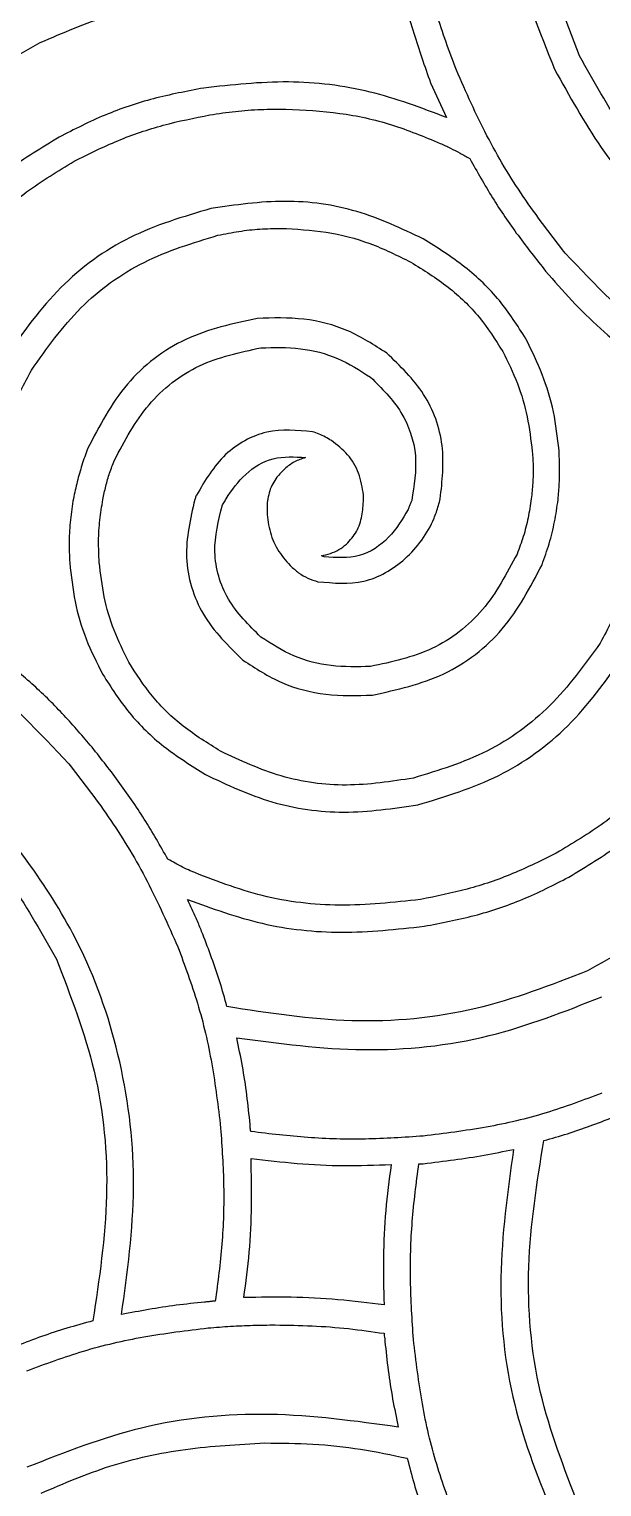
# Model space of a CAD drawing. Extents: x 0 to 371, y 0 to 260.
# Drawn here: x 284.28 to 301.25, y 165.5 to 208.7 of the extents above; entities that cross this region are included whole.
import ezdxf

# ---------------------------------------------------------------- set-up
doc = ezdxf.new("R2010")
doc.units = 0
doc.layers.add('Layer_1', color=7, linetype='CONTINUOUS')

msp = doc.modelspace()

# ---------------------------------------------------------------- linework, layer by layer
at = {"layer": 'Layer_1', "color": 7}
for points in [[(296.174685, 207.115729), (296.650618, 206.083751)], [(294.19031, 194.759894), (294.19031, 194.892186)], [(295.830515, 175.074791), (295.962807, 175.074791)]]:
    msp.add_lwpolyline(points, dxfattribs=at)
for points in [[(291.890711, 206.334899)], [(291.741354, 202.798679)], [(298.634993, 175.498021)], [(290.856666, 175.233438)], [(291.574957, 170.295755)], [(291.26386, 166.798294)]]:
    msp.add_lwpolyline(points, close=True, dxfattribs=at)
for points, knots in [([(300.593015, 207.909479), (300.164989, 209.012167), (299.283681, 211.282603), (298.963486, 215.012699), (299.36147, 217.489219), (299.561035, 218.731041)], [0, 0, 0, 0, 3.536436, 7.281531, 11.048228, 11.048228, 11.048228, 11.048228]), ([(298.634993, 218.466457), (298.45997, 217.204332), (298.111356, 214.690401), (298.49068, 210.919131), (299.406561, 208.628098), (299.8525, 207.512604)], [0, 0, 0, 0, 3.816467, 7.60173, 11.193644, 11.193644, 11.193644, 11.193644]), ([(296.942083, 207.486249), (296.736312, 208.04073), (296.3168, 209.171171), (295.898133, 210.974899), (295.748361, 212.221066), (295.671871, 212.857497)], [0, 0, 0, 0, 1.773057, 3.614801, 5.537177, 5.537177, 5.537177, 5.537177]), ([(284.612076, 208.306354), (285.282696, 208.593397), (286.657358, 209.181787), (288.901559, 209.6652), (290.451247, 209.750058), (291.237005, 209.793085)], [0, 0, 0, 0, 2.184859, 4.478604, 6.837891, 6.837891, 6.837891, 6.837891]), ([(295.459993, 209.338332), (295.531967, 209.086991), (295.674848, 208.58803), (295.91662, 207.847965), (296.088458, 207.360392), (296.174685, 207.115729)], [0, 0, 0, 0, 0.784274, 1.556936, 2.335174, 2.335174, 2.335174, 2.335174]), ([(278.791243, 203.517499), (279.32375, 204.157663), (280.397601, 205.448613), (282.379338, 207.05638), (283.864757, 207.887975), (284.612076, 208.306354)], [0, 0, 0, 0, 2.494016, 5.029417, 7.596492, 7.596492, 7.596492, 7.596492]), ([(305.381868, 202.088646), (304.742379, 202.625771), (303.455985, 203.70625), (301.842465, 205.681673), (301.011195, 207.163853), (300.593015, 207.909479)], [0, 0, 0, 0, 2.501839, 5.032693, 7.594724, 7.594724, 7.594724, 7.594724]), ([(300.169788, 202.062291), (299.744376, 202.613134), (298.890225, 203.719128), (297.804764, 205.537855), (297.231428, 206.832754), (296.942083, 207.486249)], [0, 0, 0, 0, 2.086878, 4.190078, 6.332926, 6.332926, 6.332926, 6.332926]), ([(299.8525, 207.512604), (300.291479, 206.725062), (301.162874, 205.161757), (302.861106, 203.089923), (304.210995, 201.960316), (304.879583, 201.400832)], [0, 0, 0, 0, 2.701851, 5.363294, 7.97507, 7.97507, 7.97507, 7.97507]), ([(289.454163, 206.957082), (288.955803, 206.861974), (287.961545, 206.672228), (286.517017, 206.190173), (285.617641, 205.731249), (285.168125, 205.501874)], [0, 0, 0, 0, 1.521204, 3.034896, 4.547432, 4.547432, 4.547432, 4.547432]), ([(296.650618, 206.083751), (295.9044, 206.366495), (294.396867, 206.937703), (291.935131, 207.2316), (290.290263, 207.049596), (289.454163, 206.957082)], [0, 0, 0, 0, 2.388238, 4.824796, 7.34369, 7.34369, 7.34369, 7.34369]), ([(285.617705, 204.787705), (286.045089, 205.000809), (286.895765, 205.424977), (288.248444, 205.883129), (289.175598, 206.069933), (289.63916, 206.163332)], [0, 0, 0, 0, 1.431633, 2.849559, 4.267394, 4.267394, 4.267394, 4.267394]), ([(289.63916, 206.163332), (289.891406, 206.200138), (290.392139, 206.273199), (291.144316, 206.330974), (291.643075, 206.333597), (291.890711, 206.334899)], [0, 0, 0, 0, 0.764627, 1.517858, 2.260628, 2.260628, 2.260628, 2.260628]), ([(291.890711, 206.334899), (292.424291, 206.307024), (293.480315, 206.251857), (295.02681, 205.912545), (295.987985, 205.514615), (296.465621, 205.316872)], [0, 0, 0, 0, 1.601453, 3.169482, 4.718373, 4.718373, 4.718373, 4.718373]), ([(285.168125, 205.501874), (284.655528, 205.19053), (283.632148, 204.568942), (282.269671, 203.375473), (281.504553, 202.448745), (281.119788, 201.982709)], [0, 0, 0, 0, 1.797008, 3.587658, 5.399077, 5.399077, 5.399077, 5.399077]), ([(296.465621, 205.316872), (296.567269, 205.271542), (296.76737, 205.182307), (297.054659, 205.024313), (297.243926, 204.919432), (297.338958, 204.866771)], [0, 0, 0, 0, 0.333738, 0.656989, 0.982973, 0.982973, 0.982973, 0.982973]), ([(297.338958, 204.866771), (297.559173, 204.475412), (297.998927, 203.693893), (298.755908, 202.582972), (299.310917, 201.882648), (299.587916, 201.533124)], [0, 0, 0, 0, 1.34675, 2.689374, 4.027112, 4.027112, 4.027112, 4.027112]), ([(281.833951, 201.506769), (282.19187, 201.944534), (282.902484, 202.813675), (284.183616, 203.91862), (285.138878, 204.497527), (285.617705, 204.787705)], [0, 0, 0, 0, 1.694337, 3.363945, 5.041935, 5.041935, 5.041935, 5.041935]), ([(295.962807, 202.485521), (295.318933, 202.789282), (294.023285, 203.40053), (291.838656, 203.70202), (290.396152, 203.491673), (289.666041, 203.385207)], [0, 0, 0, 0, 2.127628, 4.281359, 6.488658, 6.488658, 6.488658, 6.488658]), ([(289.666041, 203.385207), (288.848923, 203.143138), (287.220759, 202.660799), (285.104083, 201.120783), (284.11035, 199.726071), (283.606977, 199.019582)], [0, 0, 0, 0, 2.544261, 5.069618, 7.661991, 7.661991, 7.661991, 7.661991]), ([(289.877391, 202.591457), (290.083995, 202.633447), (290.495165, 202.717012), (291.118844, 202.786241), (291.534452, 202.794545), (291.741354, 202.798679)], [0, 0, 0, 0, 0.632296, 1.258351, 1.878988, 1.878988, 1.878988, 1.878988]), ([(291.741354, 202.798679), (292.191149, 202.775193), (293.086315, 202.728452), (294.395384, 202.390643), (295.193695, 201.995166), (295.592285, 201.797707)], [0, 0, 0, 0, 1.349255, 2.685238, 4.017439, 4.017439, 4.017439, 4.017439]), ([(284.347493, 198.596352), (284.804572, 199.238572), (285.709389, 200.509886), (287.641655, 201.915459), (289.129318, 202.36527), (289.877391, 202.591457)], [0, 0, 0, 0, 2.355447, 4.662753, 6.996516, 6.996516, 6.996516, 6.996516]), ([(299.005515, 199.522394), (298.756726, 199.910739), (298.250282, 200.701264), (297.20705, 201.705201), (296.382812, 202.222117), (295.962807, 202.485521)], [0, 0, 0, 0, 1.380369, 2.809918, 4.295238, 4.295238, 4.295238, 4.295238]), ([(295.592285, 201.797707), (295.970115, 201.56233), (296.710569, 201.10105), (297.64618, 200.204856), (298.096936, 199.498049), (298.317705, 199.151874)], [0, 0, 0, 0, 1.333713, 2.613748, 3.842469, 3.842469, 3.842469, 3.842469]), ([(310.382599, 195.685936), (309.022098, 196.167967), (306.38841, 197.101095), (302.869435, 199.236625), (301.052054, 201.138841), (300.169788, 202.062291)], [0, 0, 0, 0, 4.325799, 8.373984, 12.193381, 12.193381, 12.193381, 12.193381]), ([(299.587916, 201.533124), (299.842433, 201.23792), (300.354657, 200.643813), (301.206702, 199.815036), (301.818703, 199.304033), (302.12781, 199.045938)], [0, 0, 0, 0, 1.168936, 2.352525, 3.560392, 3.560392, 3.560392, 3.560392]), ([(291.041663, 200.130626), (290.317419, 199.974183), (288.876869, 199.663011), (287.045386, 198.259915), (286.361599, 196.938452), (286.01458, 196.267813)], [0, 0, 0, 0, 2.205182, 4.386198, 6.633616, 6.633616, 6.633616, 6.633616]), ([(294.878121, 199.099164), (294.504362, 199.341168), (293.752484, 199.827999), (292.414712, 200.169578), (291.503565, 200.14373), (291.041663, 200.130626)], [0, 0, 0, 0, 1.329544, 2.674592, 4.057536, 4.057536, 4.057536, 4.057536]), ([(286.80833, 195.924164), (287.111299, 196.500257), (287.709211, 197.637178), (289.27967, 198.859664), (290.524089, 199.12491), (291.147602, 199.257811)], [0, 0, 0, 0, 1.939308, 3.827233, 5.723084, 5.723084, 5.723084, 5.723084]), ([(291.147602, 199.257811), (291.539463, 199.267244), (292.312121, 199.285843), (293.445256, 198.996708), (294.08422, 198.587684), (294.40166, 198.384479)], [0, 0, 0, 0, 1.173203, 2.313282, 3.438883, 3.438883, 3.438883, 3.438883]), ([(299.984791, 196.215102), (299.941035, 196.598969), (299.8537, 197.365138), (299.516285, 198.480609), (299.176251, 199.174156), (299.005515, 199.522394)], [0, 0, 0, 0, 1.157469, 2.310221, 3.472748, 3.472748, 3.472748, 3.472748]), ([(296.465621, 194.786249), (296.52394, 195.313349), (296.641699, 196.377675), (296.066168, 197.962436), (295.276842, 198.717666), (294.878121, 199.099164)], [0, 0, 0, 0, 1.577662, 3.185635, 4.827022, 4.827022, 4.827022, 4.827022]), ([(298.317705, 199.151874), (298.470923, 198.838936), (298.775791, 198.216261), (299.069453, 197.215125), (299.150531, 196.530712), (299.191041, 196.188747)], [0, 0, 0, 0, 1.04414, 2.077596, 3.109595, 3.109595, 3.109595, 3.109595]), ([(283.024576, 194.786249), (283.104238, 195.227804), (283.264226, 196.114604), (283.707015, 197.40024), (284.134059, 198.197757), (284.347493, 198.596352)], [0, 0, 0, 0, 1.344943, 2.701122, 4.056191, 4.056191, 4.056191, 4.056191]), ([(294.40166, 198.384479), (294.730173, 198.059727), (295.382959, 197.414416), (295.837786, 196.066131), (295.691506, 195.174482), (295.619166, 194.733539)], [0, 0, 0, 0, 1.374337, 2.730932, 4.058144, 4.058144, 4.058144, 4.058144]), ([(292.681868, 196.770624), (292.223864, 196.810769), (291.296635, 196.892044), (289.982875, 196.153162), (289.494087, 195.32092), (289.242285, 194.892186)], [0, 0, 0, 0, 1.356337, 2.745907, 4.222353, 4.222353, 4.222353, 4.222353]), ([(293.237916, 196.506041), (293.180638, 196.541635), (293.063235, 196.614592), (292.877527, 196.705081), (292.746119, 196.749101), (292.681868, 196.770624)], [0, 0, 0, 0, 0.202268, 0.414583, 0.617713, 0.617713, 0.617713, 0.617713]), ([(286.01458, 196.267813), (285.956257, 196.107163), (285.839341, 195.785118), (285.702723, 195.288946), (285.628474, 194.953805), (285.591352, 194.786249)], [0, 0, 0, 0, 0.512559, 1.027501, 1.54235, 1.54235, 1.54235, 1.54235]), ([(294.19031, 194.892186), (294.1549, 195.111867), (294.085579, 195.541926), (293.749486, 196.118374), (293.408645, 196.376663), (293.237916, 196.506041)], [0, 0, 0, 0, 0.664176, 1.300223, 1.93857, 1.93857, 1.93857, 1.93857]), ([(299.191041, 196.188747), (299.203493, 196.030407), (299.228227, 195.715886), (299.211937, 195.246753), (299.17997, 194.938641), (299.16416, 194.786249)], [0, 0, 0, 0, 0.476166, 0.945834, 1.405464, 1.405464, 1.405464, 1.405464]), ([(299.95791, 194.759894), (299.972127, 194.918848), (300.000697, 195.238267), (300.00553, 195.724379), (299.991761, 196.050197), (299.984791, 196.215102)], [0, 0, 0, 0, 0.478614, 0.961775, 1.45692, 1.45692, 1.45692, 1.45692]), ([(286.46416, 194.759894), (286.492482, 194.892183), (286.549139, 195.156825), (286.659551, 195.547519), (286.758816, 195.798816), (286.80833, 195.924164)], [0, 0, 0, 0, 0.405852, 0.811898, 1.216006, 1.216006, 1.216006, 1.216006]), ([(290.115621, 194.786249), (290.294389, 195.040359), (290.652545, 195.549461), (291.503063, 196.070415), (292.145218, 196.02582), (292.470519, 196.003229)], [0, 0, 0, 0, 0.929904, 1.863036, 2.821041, 2.821041, 2.821041, 2.821041]), ([(292.470519, 196.003229), (292.359351, 195.96643), (292.136907, 195.892794), (291.852973, 195.681496), (291.699679, 195.507687), (291.623535, 195.421352)], [0, 0, 0, 0, 0.349449, 0.699236, 1.044465, 1.044465, 1.044465, 1.044465]), ([(291.623535, 195.421352), (291.581275, 195.357777), (291.4964, 195.23009), (291.400259, 195.016893), (291.3728, 194.863573), (291.358951, 194.786249)], [0, 0, 0, 0, 0.228959, 0.459846, 0.694772, 0.694772, 0.694772, 0.694772]), ([(289.242285, 194.892186), (289.235049, 194.881056), (289.21901, 194.856384), (289.21017, 194.808777), (289.196765, 194.776953), (289.18958, 194.759894)], [0, 0, 0, 0, 0.039475, 0.087503, 0.142996, 0.142996, 0.142996, 0.142996]), ([(285.591352, 194.786249), (285.55966, 194.57892), (285.495627, 194.160027), (285.453436, 193.52248), (285.474759, 193.095035), (285.485413, 192.881456)], [0, 0, 0, 0, 0.629129, 1.27111, 1.912235, 1.912235, 1.912235, 1.912235]), ([(286.35875, 192.907811), (286.347937, 193.116839), (286.326498, 193.531286), (286.369257, 194.151247), (286.432544, 194.557128), (286.46416, 194.759894)], [0, 0, 0, 0, 0.62747, 1.244105, 1.859682, 1.859682, 1.859682, 1.859682]), ([(289.18958, 194.759894), (289.058163, 194.190297), (288.793767, 193.044337), (289.332833, 191.258489), (290.186466, 190.421129), (290.618436, 189.997394)], [0, 0, 0, 0, 1.733689, 3.487973, 5.285129, 5.285129, 5.285129, 5.285129]), ([(291.147602, 190.685208), (290.792952, 191.035223), (290.08993, 191.729058), (289.657308, 193.20369), (289.893451, 194.140262), (290.009682, 194.601247)], [0, 0, 0, 0, 1.480056, 2.933913, 4.343137, 4.343137, 4.343137, 4.343137]), ([(290.009682, 194.601247), (290.025657, 194.620558), (290.057332, 194.65885), (290.087046, 194.724256), (290.10646, 194.766373), (290.115621, 194.786249)], [0, 0, 0, 0, 0.074841, 0.148402, 0.214137, 0.214137, 0.214137, 0.214137]), ([(291.358951, 194.786249), (291.351825, 194.75111), (291.337669, 194.681304), (291.332947, 194.574757), (291.330182, 194.299739), (291.387243, 193.853995), (291.610573, 193.267699), (291.884025, 192.95689), (292.02041, 192.801874)], [0, 0, 0, 0, 0.107401, 0.213354, 0.319138, 0.932758, 1.550986, 2.166129, 2.166129, 2.166129, 2.166129]), ([(292.841041, 192.325418), (293.301106, 192.284465), (294.232548, 192.201554), (295.513816, 192.954104), (296.129273, 193.806113), (296.354521, 194.390249), (296.414211, 194.585188), (296.448216, 194.718181), (296.465621, 194.786249)], [0, 0, 0, 0, 1.356338, 2.746027, 4.222582, 4.42197, 4.623, 4.833767, 4.833767, 4.833767, 4.833767]), ([(295.513227, 194.468956), (295.341119, 194.177902), (294.994959, 193.592506), (294.081728, 192.983374), (293.379842, 193.038613), (293.026038, 193.066458)], [0, 0, 0, 0, 1.011102, 2.033624, 3.072954, 3.072954, 3.072954, 3.072954]), ([(293.687496, 193.436977), (293.795555, 193.556985), (294.013434, 193.798957), (294.162554, 194.274037), (294.181065, 194.598056), (294.19031, 194.759894)], [0, 0, 0, 0, 0.479683, 0.967183, 1.45365, 1.45365, 1.45365, 1.45365]), ([(295.619166, 194.733539), (295.608364, 194.704667), (295.585864, 194.644527), (295.546529, 194.557967), (295.524029, 194.497828), (295.513227, 194.468956)], [0, 0, 0, 0, 0.092457, 0.192584, 0.285041, 0.285041, 0.285041, 0.285041]), ([(299.16416, 194.786249), (299.134315, 194.595023), (299.075372, 194.217357), (298.939355, 193.666346), (298.806505, 193.317984), (298.740932, 193.146039)], [0, 0, 0, 0, 0.580556, 1.14658, 1.698253, 1.698253, 1.698253, 1.698253]), ([(299.481977, 192.828229), (299.556196, 193.035143), (299.705515, 193.451422), (299.862647, 194.098895), (299.926139, 194.53945), (299.95791, 194.759894)], [0, 0, 0, 0, 0.659156, 1.326125, 1.994101, 1.994101, 1.994101, 1.994101]), ([(302.57739, 194.786249), (302.510472, 194.285666), (302.376657, 193.284668), (301.911463, 191.834913), (301.438101, 190.944671), (301.201769, 190.500206)], [0, 0, 0, 0, 1.513325, 3.026144, 4.534516, 4.534516, 4.534516, 4.534516]), ([(275.24625, 193.331041), (276.606858, 192.848966), (279.241787, 191.915389), (282.763753, 189.772153), (284.577456, 187.858513), (285.459061, 186.928331)], [0, 0, 0, 0, 4.326149, 8.37794, 12.210244, 12.210244, 12.210244, 12.210244]), ([(292.946451, 193.092813), (293.034717, 193.114125), (293.212185, 193.156976), (293.466841, 193.26822), (293.613699, 193.380537), (293.687496, 193.436977)], [0, 0, 0, 0, 0.272259, 0.547406, 0.82533, 0.82533, 0.82533, 0.82533]), ([(298.740932, 193.146039), (298.437957, 192.569912), (297.840027, 191.432912), (296.269655, 190.210149), (295.025181, 189.944816), (294.40166, 189.811876)], [0, 0, 0, 0, 1.939422, 3.827498, 5.723387, 5.723387, 5.723387, 5.723387]), ([(285.485413, 192.881456), (285.527475, 192.497796), (285.611396, 191.732338), (285.938509, 190.612204), (286.288119, 189.921805), (286.46416, 189.574164)], [0, 0, 0, 0, 1.156623, 2.307631, 3.475038, 3.475038, 3.475038, 3.475038]), ([(287.231557, 189.944168), (287.078411, 190.255172), (286.773723, 190.873925), (286.478195, 191.875017), (286.398766, 192.561804), (286.35875, 192.907811)], [0, 0, 0, 0, 1.038855, 2.066837, 3.110585, 3.110585, 3.110585, 3.110585]), ([(292.02041, 192.801874), (292.10065, 192.728311), (292.258318, 192.583761), (292.536788, 192.419124), (292.73916, 192.356796), (292.841041, 192.325418)], [0, 0, 0, 0, 0.326108, 0.64079, 0.959825, 0.959825, 0.959825, 0.959825]), ([(293.026038, 193.066458), (293.017004, 193.068196), (292.998258, 193.071805), (292.974231, 193.087466), (292.955485, 193.091074), (292.946451, 193.092813)], [0, 0, 0, 0, 0.02738, 0.056815, 0.084195, 0.084195, 0.084195, 0.084195]), ([(294.454894, 188.965416), (295.179398, 189.123822), (296.621097, 189.439035), (298.44584, 190.846315), (299.133858, 192.162351), (299.481977, 192.828229)], [0, 0, 0, 0, 2.206856, 4.391448, 6.628866, 6.628866, 6.628866, 6.628866]), ([(294.40166, 189.811876), (294.009799, 189.802443), (293.237141, 189.783844), (292.104005, 190.072979), (291.465042, 190.482003), (291.147602, 190.685208)], [0, 0, 0, 0, 1.173203, 2.313282, 3.438883, 3.438883, 3.438883, 3.438883]), ([(286.094166, 187.483852), (285.821625, 187.798562), (285.272443, 188.432716), (284.365522, 189.322811), (283.702871, 189.859217), (283.368746, 190.129686)], [0, 0, 0, 0, 1.248723, 2.516232, 3.805337, 3.805337, 3.805337, 3.805337]), ([(301.201769, 190.500206), (300.738091, 189.858442), (299.822324, 188.590952), (297.894991, 187.184477), (296.413957, 186.731535), (295.671871, 186.504585)], [0, 0, 0, 0, 2.366592, 4.674043, 6.991292, 6.991292, 6.991292, 6.991292]), ([(289.956977, 187.298335), (289.579147, 187.533711), (288.838692, 187.994992), (287.903082, 188.891186), (287.452326, 189.597993), (287.231557, 189.944168)], [0, 0, 0, 0, 1.333713, 2.613748, 3.842469, 3.842469, 3.842469, 3.842469]), ([(290.618436, 189.997394), (290.992196, 189.755358), (291.744074, 189.268463), (293.081808, 188.92656), (293.992986, 188.952345), (294.454894, 188.965416)], [0, 0, 0, 0, 1.329611, 2.674722, 4.057669, 4.057669, 4.057669, 4.057669]), ([(295.804163, 185.710835), (296.620748, 185.958006), (298.245474, 186.449793), (300.366177, 187.97952), (301.359941, 189.371499), (301.863227, 190.07646)], [0, 0, 0, 0, 2.548267, 5.070184, 7.657966, 7.657966, 7.657966, 7.657966]), ([(286.46416, 189.574164), (286.712955, 189.185782), (287.21942, 188.395164), (288.262574, 187.390974), (289.086856, 186.873963), (289.506868, 186.610521)], [0, 0, 0, 0, 1.380479, 2.810201, 4.295596, 4.295596, 4.295596, 4.295596]), ([(287.020208, 170.60323), (287.191572, 171.85614), (287.532699, 174.350251), (287.104608, 178.058205), (286.030377, 181.246719), (284.471697, 183.791775), (282.799108, 185.876311), (281.445866, 187.004257), (280.775618, 187.562918)], [0, 0, 0, 0, 3.781588, 7.527836, 11.082466, 13.784317, 16.44576, 19.057536, 19.057536, 19.057536, 19.057536]), ([(303.688958, 187.562918), (303.330881, 187.123554), (302.620077, 186.251393), (301.344184, 185.138538), (300.3847, 184.567746), (299.905205, 184.282497)], [0, 0, 0, 0, 1.698681, 3.371977, 5.043551, 5.043551, 5.043551, 5.043551]), ([(288.39583, 184.096979), (288.167034, 184.496837), (287.711387, 185.293156), (286.936798, 186.421453), (286.373583, 187.131561), (286.094166, 187.483852)], [0, 0, 0, 0, 1.381656, 2.751576, 4.100342, 4.100342, 4.100342, 4.100342]), ([(295.671871, 186.504585), (295.011553, 186.403375), (293.705706, 186.203223), (291.723174, 186.475133), (290.543955, 187.024752), (289.956977, 187.298335)], [0, 0, 0, 0, 1.997914, 3.951078, 5.88688, 5.88688, 5.88688, 5.88688]), ([(300.275727, 183.567813), (300.788285, 183.879151), (301.811564, 184.500712), (303.173795, 185.694261), (303.938811, 186.620949), (304.323535, 187.086977)], [0, 0, 0, 0, 1.796893, 3.587351, 5.398679, 5.398679, 5.398679, 5.398679]), ([(280.299686, 186.954686), (280.939175, 186.417561), (282.225569, 185.337082), (283.839089, 183.361658), (284.670359, 181.879479), (285.088538, 181.133853)], [0, 0, 0, 0, 2.501839, 5.032693, 7.594724, 7.594724, 7.594724, 7.594724]), ([(285.459061, 186.928331), (285.884473, 186.377488), (286.738624, 185.271493), (287.824084, 183.452766), (288.397421, 182.157867), (288.686766, 181.504372)], [0, 0, 0, 0, 2.086878, 4.190078, 6.332926, 6.332926, 6.332926, 6.332926]), ([(289.506868, 186.610521), (290.150789, 186.30676), (291.446567, 185.695492), (293.631373, 185.394025), (295.074006, 185.604372), (295.804163, 185.710835)], [0, 0, 0, 0, 2.127755, 4.281739, 6.489174, 6.489174, 6.489174, 6.489174]), ([(306.652079, 185.578543), (306.114955, 184.939054), (305.034475, 183.652659), (303.059052, 182.039138), (301.576873, 181.207867), (300.831246, 180.789688)], [0, 0, 0, 0, 2.50184, 5.032695, 7.594725, 7.594725, 7.594725, 7.594725]), ([(289.057288, 183.753331), (288.980057, 183.789959), (288.827942, 183.862101), (288.611401, 183.984253), (288.466906, 184.059812), (288.39583, 184.096979)], [0, 0, 0, 0, 0.256345, 0.504897, 0.745522, 0.745522, 0.745522, 0.745522]), ([(299.905205, 184.282497), (299.477817, 184.069361), (298.627128, 183.645125), (297.274496, 183.186662), (296.347316, 182.999787), (295.88375, 182.906354)], [0, 0, 0, 0, 1.43169, 2.849696, 4.26756, 4.26756, 4.26756, 4.26756]), ([(295.88375, 182.906354), (295.085537, 182.8192), (293.520357, 182.648303), (291.181856, 182.924267), (289.759809, 183.479188), (289.057288, 183.753331)], [0, 0, 0, 0, 2.404852, 4.715569, 6.971677, 6.971677, 6.971677, 6.971677]), ([(295.98916, 182.112604), (296.487563, 182.207717), (297.481945, 182.397479), (298.926665, 182.879485), (299.826166, 183.338434), (300.275727, 183.567813)], [0, 0, 0, 0, 1.521338, 3.035271, 4.547931, 4.547931, 4.547931, 4.547931]), ([(290.141974, 179.731354), (290.07536, 179.976256), (289.942688, 180.464023), (289.692653, 181.175158), (289.475495, 181.759588), (289.289048, 182.220665), (289.135915, 182.563409), (289.030549, 182.791801), (288.977701, 182.906354)], [0, 0, 0, 0, 0.76115, 1.515967, 2.260166, 2.631631, 3.00774, 3.386215, 3.386215, 3.386215, 3.386215]), ([(288.977701, 182.906354), (289.704768, 182.641074), (291.17514, 182.104588), (293.57123, 181.849549), (295.173066, 182.023818), (295.98916, 182.112604)], [0, 0, 0, 0, 2.315932, 4.683594, 7.142714, 7.142714, 7.142714, 7.142714]), ([(288.686766, 181.504372), (288.892536, 180.949892), (289.312048, 179.81945), (289.730715, 178.015723), (289.880487, 176.769555), (289.956977, 176.133124)], [0, 0, 0, 0, 1.773057, 3.614801, 5.537177, 5.537177, 5.537177, 5.537177]), ([(285.088538, 181.133853), (285.511373, 180.043832), (286.38195, 177.799582), (286.723285, 174.111436), (286.357206, 171.653518), (286.173224, 170.418228)], [0, 0, 0, 0, 3.496117, 7.198179, 10.938583, 10.938583, 10.938583, 10.938583]), ([(300.831246, 180.789688), (299.741642, 180.367003), (297.500172, 179.497479), (293.818855, 179.159677), (291.37083, 179.540293), (290.141974, 179.731354)], [0, 0, 0, 0, 3.49491, 7.189524, 10.913492, 10.913492, 10.913492, 10.913492]), ([(290.43291, 178.805313), (291.684014, 178.638874), (294.172983, 178.307759), (297.893324, 178.696169), (300.155544, 179.588716), (301.254474, 180.022293)], [0, 0, 0, 0, 3.780105, 7.520207, 11.053381, 11.053381, 11.053381, 11.053381]), ([(290.829785, 176.239061), (290.799815, 176.529706), (290.740117, 177.108654), (290.609316, 177.965407), (290.491324, 178.527189), (290.43291, 178.805313)], [0, 0, 0, 0, 0.876497, 1.745927, 2.598393, 2.598393, 2.598393, 2.598393]), ([(301.254474, 177.165103), (300.706922, 176.959296), (299.590571, 176.539696), (297.812927, 176.122897), (296.586447, 175.971751), (295.962807, 175.894896)], [0, 0, 0, 0, 1.753582, 3.575206, 5.459683, 5.459683, 5.459683, 5.459683]), ([(299.534682, 175.762605), (299.768399, 175.82732), (300.231484, 175.955546), (300.909044, 176.192118), (301.486443, 176.41254), (301.968792, 176.614756), (302.356335, 176.79241), (302.610269, 176.917588), (302.736035, 176.979585)], [0, 0, 0, 0, 0.727345, 1.44116, 2.151888, 2.581304, 3.009978, 3.430614, 3.430614, 3.430614, 3.430614]), ([(289.956977, 176.133124), (289.995751, 175.558581), (290.073136, 174.411922), (290.02155, 172.693045), (289.872461, 171.56231), (289.798333, 171.000105)], [0, 0, 0, 0, 1.726973, 3.446647, 5.14719, 5.14719, 5.14719, 5.14719]), ([(290.856666, 176.027188), (290.849564, 176.051204), (290.836103, 176.096724), (290.829754, 176.168329), (290.829774, 176.214876), (290.829785, 176.239061)], [0, 0, 0, 0, 0.074947, 0.142055, 0.214632, 0.214632, 0.214632, 0.214632]), ([(295.962807, 175.894896), (295.390568, 175.856027), (294.250589, 175.778594), (292.54172, 175.825553), (291.416701, 175.960174), (290.856666, 176.027188)], [0, 0, 0, 0, 1.720063, 3.426604, 5.118195, 5.118195, 5.118195, 5.118195]), ([(295.962807, 175.074791), (296.26841, 175.111729), (296.872986, 175.184802), (297.765198, 175.32085), (298.347659, 175.439493), (298.634993, 175.498021)], [0, 0, 0, 0, 0.923479, 1.826925, 2.706518, 2.706518, 2.706518, 2.706518]), ([(298.634993, 175.498021), (298.45997, 174.235896), (298.111356, 171.721965), (298.49068, 167.950695), (299.406561, 165.659662), (299.8525, 164.544168)], [0, 0, 0, 0, 3.816467, 7.60173, 11.193644, 11.193644, 11.193644, 11.193644]), ([(300.566663, 164.941043), (300.138636, 166.043731), (299.257328, 168.314167), (298.937134, 172.044263), (299.335118, 174.520783), (299.534682, 175.762605)], [0, 0, 0, 0, 3.536436, 7.281531, 11.048228, 11.048228, 11.048228, 11.048228]), ([(290.644788, 171.106041), (290.705007, 171.554174), (290.826656, 172.459462), (290.88781, 173.839636), (290.867088, 174.767044), (290.856666, 175.233438)], [0, 0, 0, 0, 1.355972, 2.739246, 4.138659, 4.138659, 4.138659, 4.138659]), ([(290.856666, 175.233438), (291.311122, 175.178823), (292.22567, 175.068917), (293.613756, 175.000492), (294.543689, 175.032414), (295.010413, 175.048436)], [0, 0, 0, 0, 1.37299, 2.763008, 4.163574, 4.163574, 4.163574, 4.163574]), ([(295.010413, 175.048436), (294.950237, 174.594052), (294.829195, 173.680076), (294.767309, 172.29106), (294.788101, 171.360929), (294.798535, 170.894168)], [0, 0, 0, 0, 1.374568, 2.764892, 4.165391, 4.165391, 4.165391, 4.165391]), ([(295.671871, 169.862706), (295.633097, 170.446048), (295.55571, 171.610287), (295.607309, 173.355399), (295.756388, 174.503779), (295.830515, 175.074791)], [0, 0, 0, 0, 1.753317, 3.499288, 5.226039, 5.226039, 5.226039, 5.226039]), ([(294.798535, 170.894168), (294.344045, 170.948876), (293.429353, 171.05898), (292.041825, 171.132601), (291.111572, 171.114915), (290.644788, 171.106041)], [0, 0, 0, 0, 1.373108, 2.763476, 4.163787, 4.163787, 4.163787, 4.163787]), ([(289.480516, 170.973749), (289.200984, 170.943955), (288.646447, 170.884849), (287.826207, 170.7578), (287.287412, 170.654473), (287.020208, 170.60323)], [0, 0, 0, 0, 0.843254, 1.672854, 2.489053, 2.489053, 2.489053, 2.489053]), ([(289.798333, 171.000105), (289.762969, 170.998468), (289.692038, 170.995187), (289.586811, 170.978667), (289.51588, 170.975386), (289.480516, 170.973749)], [0, 0, 0, 0, 0.106136, 0.212879, 0.319015, 0.319015, 0.319015, 0.319015]), ([(286.173224, 170.418228), (285.913639, 170.346318), (285.401284, 170.204387), (284.649769, 169.960024), (284.164816, 169.770966), (283.924266, 169.677188)], [0, 0, 0, 0, 0.808048, 1.594884, 2.369315, 2.369315, 2.369315, 2.369315]), ([(289.586455, 170.206355), (289.807864, 170.224211), (290.249863, 170.259859), (290.913085, 170.289749), (291.35467, 170.293756), (291.574957, 170.295755)], [0, 0, 0, 0, 0.666355, 1.330241, 1.991098, 1.991098, 1.991098, 1.991098]), ([(291.574957, 170.295755), (291.939252, 170.290284), (292.663422, 170.27941), (293.73999, 170.197583), (294.44745, 170.097416), (294.798535, 170.047708)], [0, 0, 0, 0, 1.092871, 2.172478, 3.236061, 3.236061, 3.236061, 3.236061]), ([(284.215201, 168.936664), (284.769681, 169.142401), (285.900116, 169.561844), (287.70388, 169.980189), (288.950027, 170.129896), (289.586455, 170.206355)], [0, 0, 0, 0, 1.773014, 3.614702, 5.537061, 5.537061, 5.537061, 5.537061]), ([(294.798535, 170.047708), (294.80021, 170.021159), (294.803576, 169.967808), (294.820375, 169.88938), (294.823741, 169.836028), (294.825416, 169.80948)], [0, 0, 0, 0, 0.079707, 0.160179, 0.239886, 0.239886, 0.239886, 0.239886]), ([(294.825416, 169.80948), (294.855275, 169.521093), (294.914554, 168.948568), (295.046536, 168.100776), (295.163962, 167.545438), (295.222291, 167.269583)], [0, 0, 0, 0, 0.869707, 1.726597, 2.572364, 2.572364, 2.572364, 2.572364]), ([(296.942083, 164.491458), (296.736312, 165.045939), (296.3168, 166.17638), (295.898133, 167.980108), (295.748361, 169.226275), (295.671871, 169.862706)], [0, 0, 0, 0, 1.773057, 3.614801, 5.537177, 5.537177, 5.537177, 5.537177]), ([(295.222291, 167.269583), (293.951622, 167.444626), (291.422808, 167.792988), (287.636754, 167.421438), (285.333839, 166.517867), (284.215201, 166.078958)], [0, 0, 0, 0, 3.842013, 7.646159, 11.23946, 11.23946, 11.23946, 11.23946]), ([(284.638958, 165.311563), (285.309578, 165.598605), (286.684237, 166.186995), (288.928429, 166.670408), (290.478108, 166.755267), (291.26386, 166.798294)], [0, 0, 0, 0, 2.184858, 4.478597, 6.837865, 6.837865, 6.837865, 6.837865]), ([(291.26386, 166.798294), (291.739699, 166.794039), (292.689769, 166.785543), (294.104342, 166.636666), (295.027608, 166.440915), (295.486875, 166.343541)], [0, 0, 0, 0, 1.427141, 2.849458, 4.25727, 4.25727, 4.25727, 4.25727]), ([(295.486875, 166.343541), (295.551699, 166.092571), (295.679838, 165.596471), (295.918814, 164.872046), (296.107384, 164.405751), (296.201038, 164.174164)], [0, 0, 0, 0, 0.777492, 1.536894, 2.286195, 2.286195, 2.286195, 2.286195])]:
    msp.add_open_spline(points, degree=3, knots=knots, dxfattribs=at)

doc.saveas('drawing.dxf')
